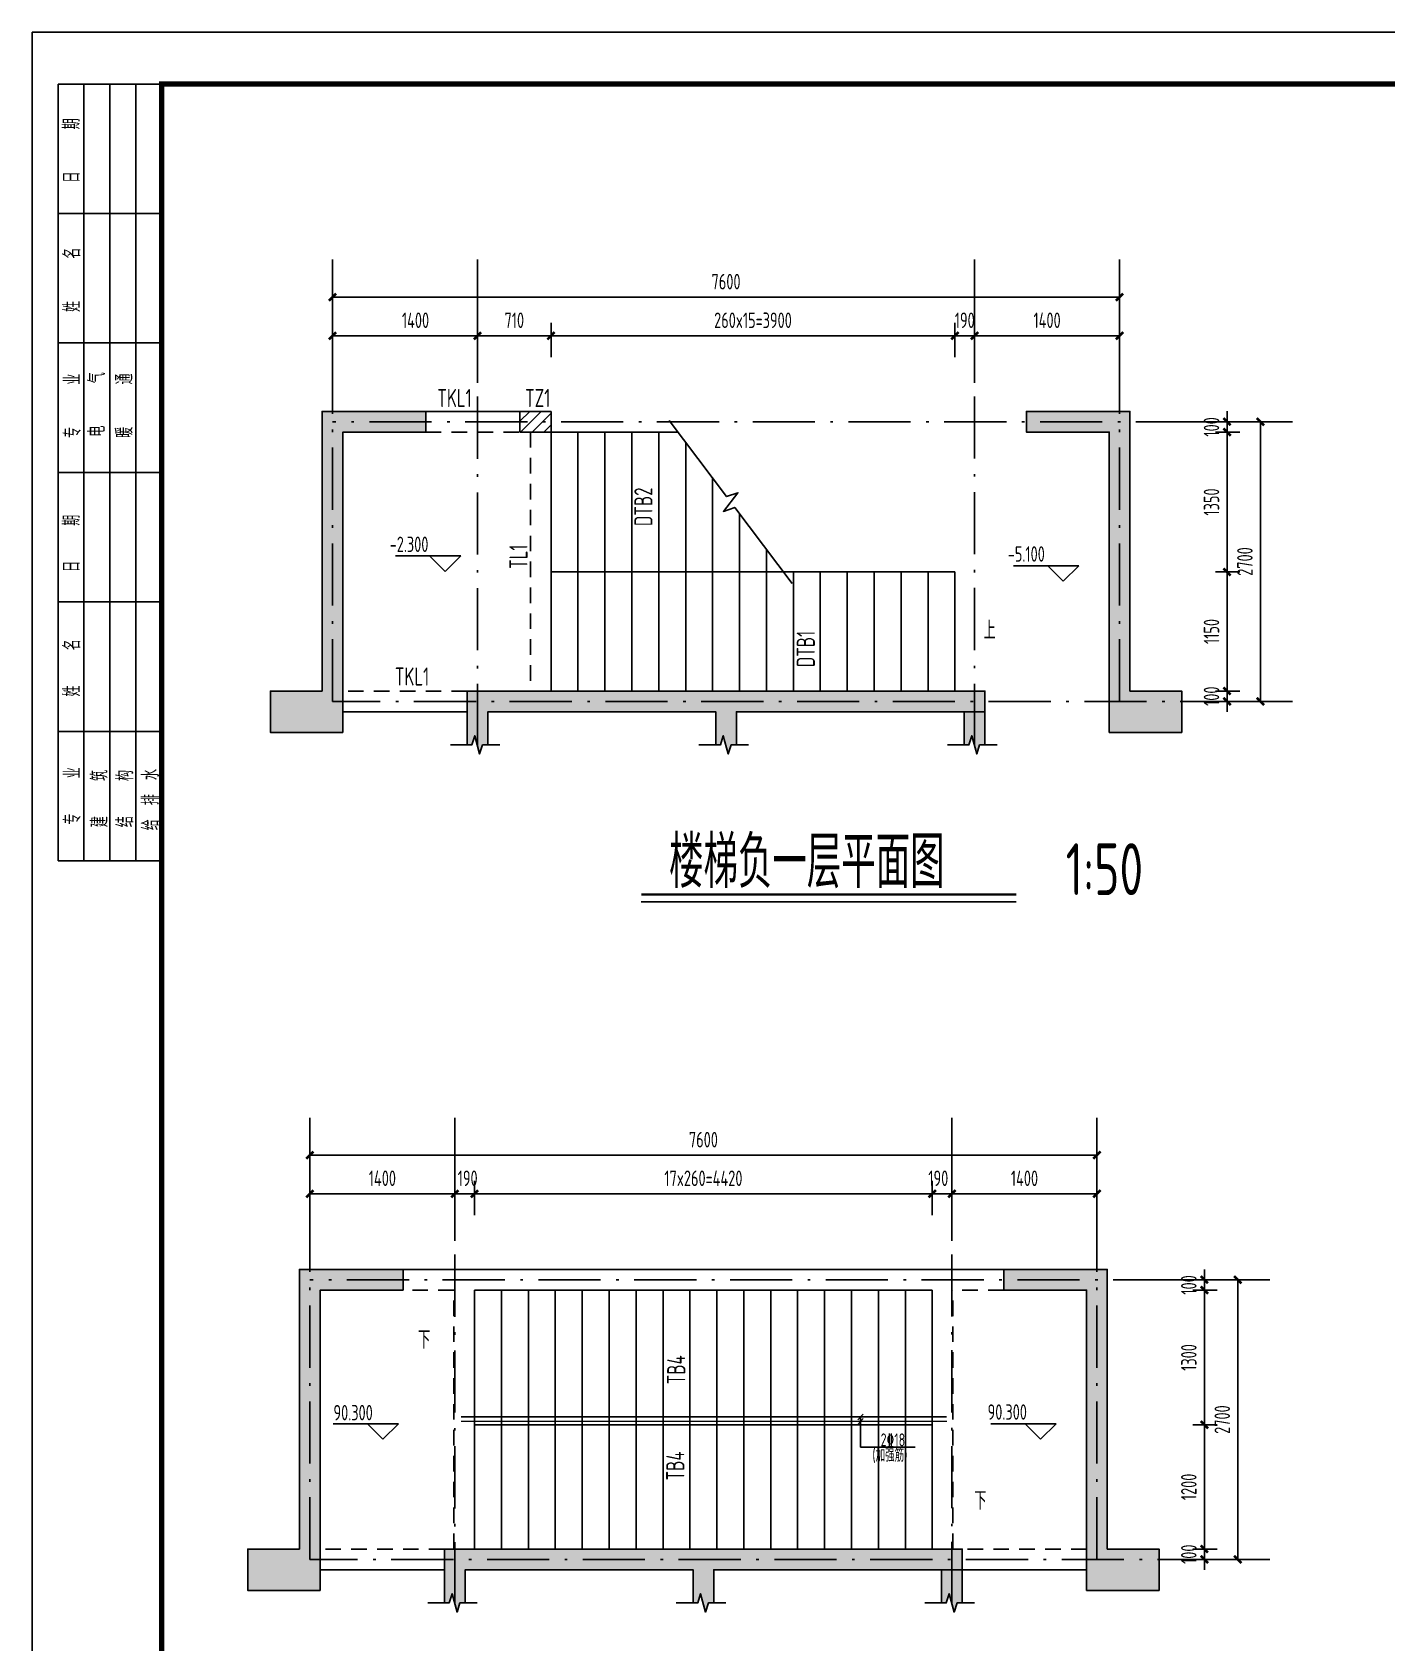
# Model space of a CAD drawing. Extents: x -144902 to 588294, y -160863 to 65494.
# Drawn here: x 203542 to 229701, y -130998 to -99900 of the extents above; entities that cross this region are included whole.
import ezdxf
from ezdxf.enums import TextEntityAlignment as Align

# ---------------------------------------------------------------- set-up
doc = ezdxf.new("R2010")
doc.units = 0
doc.header["$LTSCALE"] = 100
for name, pattern in [('2', [18.5, 12, -3, 0.5, -3]), ('3', [5, 3, -2]), ('ACAD_ISO04W100', [30.5, 24, -3, 0.5, -3])]:
    doc.linetypes.add(name, pattern=pattern)
doc.layers.get('0').update_dxf_attribs({"linetype": 'CONTINUOUS'})
doc.layers.get('Defpoints').update_dxf_attribs({"linetype": 'CONTINUOUS'})
for name, color, linetype in [('1508', 2, 'CONTINUOUS'), ('AXIS', 3, 'CONTINUOUS'), ('DIM', 3, 'CONTINUOUS'), ('DIM_ELEV', 3, 'CONTINUOUS'), ('DIM_SYMB', 3, 'CONTINUOUS'), ('DOTE', 253, 'ACAD_ISO04W100'), ('GZ', 7, 'CONTINUOUS'), ('HATCH', 254, 'CONTINUOUS'), ('hatch1', 253, 'CONTINUOUS'), ('louti$0$stair', 2, 'CONTINUOUS'), ('PUB_TITLE', 4, 'CONTINUOUS'), ('STAIR', 2, 'CONTINUOUS'), ('TEXT', 7, 'CONTINUOUS'), ('tk', 7, 'CONTINUOUS'), ('支座钢筋', 1, 'CONTINUOUS'), ('梁', 4, 'CONTINUOUS'), ('梁虚线', 134, '3'), ('砼墙', 3, 'CONTINUOUS')]:
    doc.layers.add(name, color=color, linetype=linetype)
doc.layers.add('PUB_TEXT', color=141, linetype='CONTINUOUS', lineweight=5)
doc.styles.add('DX', font='tssdeng.shx', dxfattribs={"width": 0.7, "bigfont": 'tssdchn.shx'})
doc.styles.get("Standard").update_dxf_attribs({"font": 'tssdeng.shx', "width": 0.7, "bigfont": 'tssdchn.shx'})
doc.styles.add('TSSD_Dimension', font='Tssdeng.shx', dxfattribs={"width": 0.7, "bigfont": 'tssdchn.shx'})
doc.dimstyles.new('TSSD_50_100', dxfattribs={"dimtxt": 300, "dimasz": 100, "dimexe": 250, "dimexo": 250, "dimgap": 150, "dimtad": 1, "dimdec": 0, "dimlfac": 0.5, "dimzin": 0, "dimdsep": 46, "dimtxsty": 'TSSD_Dimension', "dimblk": '_tsdbk', "dimcen": 0, "dimclrt": 7, "dimadec": 0, "dimazin": 0, "dimtfac": 1, "dimtdec": 0, "dimtix": 1, "dimtmove": 2, "dimatfit": 3, "dimldrblk": '_tsdbk', "dimfxl": 250, "dimtolj": 1, "dimtzin": 0, "dimarcsym": 0})

# ---------------------------------------------------------------- blocks, each defined once
blk = doc.blocks.new('_tsdbk')
blk.add_line((-1, 0), (0, 0))
at = {"const_width": 0.5}
blk.add_lwpolyline([(-0.7, -0.7), (0.7, 0.7)], dxfattribs=at)
blk = doc.blocks.new('*D1436')
at = {"layer": 'Defpoints', "color": 0}
for p in [(221304, -122329), (221304, -122994), (224104, -122994)]:
    blk.add_point(p, dxfattribs=at)
at = {"layer": 'DIM', "color": 0, "lineweight": -2}
for p, q in [((221304, -122744), (221304, -122079)), ((224104, -122744), (224104, -122079)), ((224004, -122329), (221404, -122329))]:
    blk.add_line(p, q, dxfattribs=at)
at = {"layer": 'DIM', "color": 0, "lineweight": -2, "xscale": 100, "yscale": 100, "zscale": 100, "rotation": 180}
blk.add_blockref('_tsdbk', (221304, -122329), dxfattribs=at)
at = {"layer": 'DIM', "color": 0, "lineweight": -2, "xscale": 100, "yscale": 100, "zscale": 100}
blk.add_blockref('_tsdbk', (224104, -122329), dxfattribs=at)
at = {"layer": 'DIM', "color": 7, "insert": (222704, -122029), "char_height": 300, "attachment_point": 5, "style": 'TSSD_Dimension'}
blk.add_mtext('\\A1;1400', dxfattribs=at)
blk = doc.blocks.new('*D1437')
at = {"layer": 'Defpoints', "color": 0}
for p in [(212084, -122329), (212084, -122994), (220924, -122994)]:
    blk.add_point(p, dxfattribs=at)
at = {"layer": 'DIM', "color": 0, "lineweight": -2}
for p, q in [((212084, -122744), (212084, -122079)), ((220924, -122744), (220924, -122079)), ((220824, -122329), (212184, -122329))]:
    blk.add_line(p, q, dxfattribs=at)
at = {"layer": 'DIM', "color": 0, "lineweight": -2, "xscale": 100, "yscale": 100, "zscale": 100, "rotation": 180}
blk.add_blockref('_tsdbk', (212084, -122329), dxfattribs=at)
at = {"layer": 'DIM', "color": 0, "lineweight": -2, "xscale": 100, "yscale": 100, "zscale": 100}
blk.add_blockref('_tsdbk', (220924, -122329), dxfattribs=at)
at = {"layer": 'DIM', "color": 7, "insert": (216504, -122029), "char_height": 300, "attachment_point": 5, "style": 'TSSD_Dimension'}
blk.add_mtext('\\A1;17x260=4420', dxfattribs=at)
blk = doc.blocks.new('*D1438')
at = {"layer": 'Defpoints', "color": 0}
for p in [(208904, -122329), (208904, -122994), (211704, -122994)]:
    blk.add_point(p, dxfattribs=at)
at = {"layer": 'DIM', "color": 0, "lineweight": -2}
for p, q in [((208904, -122744), (208904, -122079)), ((211704, -122744), (211704, -122079)), ((211604, -122329), (209004, -122329))]:
    blk.add_line(p, q, dxfattribs=at)
at = {"layer": 'DIM', "color": 0, "lineweight": -2, "xscale": 100, "yscale": 100, "zscale": 100, "rotation": 180}
blk.add_blockref('_tsdbk', (208904, -122329), dxfattribs=at)
at = {"layer": 'DIM', "color": 0, "lineweight": -2, "xscale": 100, "yscale": 100, "zscale": 100}
blk.add_blockref('_tsdbk', (211704, -122329), dxfattribs=at)
at = {"layer": 'DIM', "color": 7, "insert": (210304, -122029), "char_height": 300, "attachment_point": 5, "style": 'TSSD_Dimension'}
blk.add_mtext('\\A1;1400', dxfattribs=at)
blk = doc.blocks.new('*D1439')
at = {"layer": 'Defpoints', "color": 0}
for p in [(208904, -121583), (208904, -122248), (224104, -122248)]:
    blk.add_point(p, dxfattribs=at)
at = {"layer": 'DIM', "color": 0, "lineweight": -2}
for p, q in [((208904, -121998), (208904, -121333)), ((224004, -121583), (209004, -121583)), ((224104, -121998), (224104, -121333))]:
    blk.add_line(p, q, dxfattribs=at)
at = {"layer": 'DIM', "color": 0, "lineweight": -2, "xscale": 100, "yscale": 100, "zscale": 100, "rotation": 180}
blk.add_blockref('_tsdbk', (208904, -121583), dxfattribs=at)
at = {"layer": 'DIM', "color": 0, "lineweight": -2, "xscale": 100, "yscale": 100, "zscale": 100}
blk.add_blockref('_tsdbk', (224104, -121583), dxfattribs=at)
at = {"layer": 'DIM', "color": 7, "insert": (216504, -121283), "char_height": 300, "attachment_point": 5, "style": 'TSSD_Dimension'}
blk.add_mtext('\\A1;7600', dxfattribs=at)
blk = doc.blocks.new('*D1440')
at = {"layer": 'Defpoints', "color": 0}
for p in [(226824, -123987), (227691, -123987), (227691, -129388)]:
    blk.add_point(p, dxfattribs=at)
at = {"layer": 'DIM', "color": 0, "lineweight": -2}
for p, q in [((227441, -123987), (226574, -123987)), ((226824, -129288), (226824, -124087)), ((227441, -129388), (226574, -129388))]:
    blk.add_line(p, q, dxfattribs=at)
at = {"layer": 'DIM', "color": 0, "lineweight": -2, "xscale": 100, "yscale": 100, "zscale": 100}
for p, rotation in [((226824, -123987), 90), ((226824, -129388), 270)]:
    blk.add_blockref('_tsdbk', p, dxfattribs=dict(at, rotation=rotation))
at = {"layer": 'DIM', "color": 7, "insert": (226524, -126688), "char_height": 300, "attachment_point": 5, "rotation": 90, "style": 'TSSD_Dimension'}
blk.add_mtext('\\A1;2700', dxfattribs=at)
blk = doc.blocks.new('*D1441')
at = {"layer": 'Defpoints', "color": 0}
for p in [(220924, -122329), (220924, -122994), (221304, -122994)]:
    blk.add_point(p, dxfattribs=at)
at = {"layer": 'DIM', "color": 0, "lineweight": -2}
for p, q in [((220924, -122744), (220924, -122079)), ((221304, -122744), (221304, -122079)), ((220824, -122329), (220724, -122329)), ((221304, -122329), (220924, -122329)), ((221404, -122329), (221504, -122329))]:
    blk.add_line(p, q, dxfattribs=at)
at = {"layer": 'DIM', "color": 0, "lineweight": -2, "xscale": 100, "yscale": 100, "zscale": 100}
blk.add_blockref('_tsdbk', (220924, -122329), dxfattribs=at)
at = {"layer": 'DIM', "color": 0, "lineweight": -2, "xscale": 100, "yscale": 100, "zscale": 100, "rotation": 180}
blk.add_blockref('_tsdbk', (221304, -122329), dxfattribs=at)
at = {"layer": 'DIM', "color": 7, "insert": (221040, -122029), "char_height": 300, "attachment_point": 5, "style": 'TSSD_Dimension'}
blk.add_mtext('\\A1;190', dxfattribs=at)
blk = doc.blocks.new('*D1442')
at = {"layer": 'Defpoints', "color": 0}
for p in [(211703, -122329), (211703, -122994), (212084, -122994)]:
    blk.add_point(p, dxfattribs=at)
at = {"layer": 'DIM', "color": 0, "lineweight": -2}
for p, q in [((211703, -122744), (211703, -122079)), ((212084, -122744), (212084, -122079)), ((211603, -122329), (211503, -122329)), ((212084, -122329), (211703, -122329)), ((212184, -122329), (212284, -122329))]:
    blk.add_line(p, q, dxfattribs=at)
at = {"layer": 'DIM', "color": 0, "lineweight": -2, "xscale": 100, "yscale": 100, "zscale": 100}
blk.add_blockref('_tsdbk', (211703, -122329), dxfattribs=at)
at = {"layer": 'DIM', "color": 0, "lineweight": -2, "xscale": 100, "yscale": 100, "zscale": 100, "rotation": 180}
blk.add_blockref('_tsdbk', (212084, -122329), dxfattribs=at)
at = {"layer": 'DIM', "color": 7, "insert": (211951, -122029), "char_height": 300, "attachment_point": 5, "style": 'TSSD_Dimension'}
blk.add_mtext('\\A1;190', dxfattribs=at)
blk = doc.blocks.new('*D1443')
at = {"layer": 'Defpoints', "color": 0}
for p in [(225705, -124189), (225705, -126789), (226178, -126789)]:
    blk.add_point(p, dxfattribs=at)
at = {"layer": 'DIM', "color": 0, "lineweight": -2}
for p, q in [((225955, -124189), (226428, -124189)), ((226178, -124289), (226178, -126689)), ((225955, -126789), (226428, -126789))]:
    blk.add_line(p, q, dxfattribs=at)
at = {"layer": 'DIM', "color": 0, "lineweight": -2, "xscale": 100, "yscale": 100, "zscale": 100}
for p, rotation in [((226178, -124189), 90), ((226178, -126789), 270)]:
    blk.add_blockref('_tsdbk', p, dxfattribs=dict(at, rotation=rotation))
at = {"layer": 'DIM', "color": 7, "insert": (225878, -125489), "char_height": 300, "attachment_point": 5, "rotation": 90, "style": 'TSSD_Dimension'}
blk.add_mtext('\\A1;1300', dxfattribs=at)
blk = doc.blocks.new('*D1444')
at = {"layer": 'Defpoints', "color": 0}
for p in [(225705, -126789), (225705, -129188), (226178, -129188)]:
    blk.add_point(p, dxfattribs=at)
at = {"layer": 'DIM', "color": 0, "lineweight": -2}
for p, q in [((225955, -126789), (226428, -126789)), ((226178, -126889), (226178, -129088)), ((225955, -129188), (226428, -129188))]:
    blk.add_line(p, q, dxfattribs=at)
at = {"layer": 'DIM', "color": 0, "lineweight": -2, "xscale": 100, "yscale": 100, "zscale": 100}
for p, rotation in [((226178, -126789), 90), ((226178, -129188), 270)]:
    blk.add_blockref('_tsdbk', p, dxfattribs=dict(at, rotation=rotation))
at = {"layer": 'DIM', "color": 7, "insert": (225878, -127988), "char_height": 300, "attachment_point": 5, "rotation": 90, "style": 'TSSD_Dimension'}
blk.add_mtext('\\A1;1200', dxfattribs=at)
blk = doc.blocks.new('*D1445')
at = {"layer": 'Defpoints', "color": 0}
for p in [(225705, -129188), (225705, -129388), (226178, -129388)]:
    blk.add_point(p, dxfattribs=at)
at = {"layer": 'DIM', "color": 0, "lineweight": -2}
for p, q in [((226178, -129088), (226178, -128988)), ((225955, -129188), (226428, -129188)), ((226178, -129188), (226178, -129388)), ((225955, -129388), (226428, -129388)), ((226178, -129488), (226178, -129588))]:
    blk.add_line(p, q, dxfattribs=at)
at = {"layer": 'DIM', "color": 0, "lineweight": -2, "xscale": 100, "yscale": 100, "zscale": 100}
for p, rotation in [((226178, -129188), 270), ((226178, -129388), 90)]:
    blk.add_blockref('_tsdbk', p, dxfattribs=dict(at, rotation=rotation))
at = {"layer": 'DIM', "color": 7, "insert": (225878, -129288), "char_height": 300, "attachment_point": 5, "rotation": 90, "style": 'TSSD_Dimension'}
blk.add_mtext('\\A1;100', dxfattribs=at)
blk = doc.blocks.new('*D1446')
at = {"layer": 'Defpoints', "color": 0}
for p in [(225705, -123987), (225705, -124189), (226178, -124189)]:
    blk.add_point(p, dxfattribs=at)
at = {"layer": 'DIM', "color": 0, "lineweight": -2}
for p, q in [((225955, -123987), (226428, -123987)), ((226178, -123887), (226178, -123787)), ((226178, -123987), (226178, -124189)), ((225955, -124189), (226428, -124189)), ((226178, -124289), (226178, -124389))]:
    blk.add_line(p, q, dxfattribs=at)
at = {"layer": 'DIM', "color": 0, "lineweight": -2, "xscale": 100, "yscale": 100, "zscale": 100}
for p, rotation in [((226178, -123987), 270), ((226178, -124189), 90)]:
    blk.add_blockref('_tsdbk', p, dxfattribs=dict(at, rotation=rotation))
at = {"layer": 'DIM', "color": 7, "insert": (225878, -124088), "char_height": 300, "attachment_point": 5, "rotation": 90, "style": 'TSSD_Dimension'}
blk.add_mtext('\\A1;\\A1;100', dxfattribs=at)
blk = doc.blocks.new('*D1468')
at = {"layer": 'Defpoints', "color": 0}
for p in [(221742, -105762), (221742, -106427), (224541, -106427)]:
    blk.add_point(p, dxfattribs=at)
at = {"layer": 'DIM', "color": 0, "lineweight": -2}
for p, q in [((221742, -106177), (221742, -105512)), ((224541, -106177), (224541, -105512)), ((224441, -105762), (221842, -105762))]:
    blk.add_line(p, q, dxfattribs=at)
at = {"layer": 'DIM', "color": 0, "lineweight": -2, "xscale": 100, "yscale": 100, "zscale": 100, "rotation": 180}
blk.add_blockref('_tsdbk', (221742, -105762), dxfattribs=at)
at = {"layer": 'DIM', "color": 0, "lineweight": -2, "xscale": 100, "yscale": 100, "zscale": 100}
blk.add_blockref('_tsdbk', (224541, -105762), dxfattribs=at)
at = {"layer": 'DIM', "color": 7, "insert": (223141, -105462), "char_height": 300, "attachment_point": 5, "style": 'TSSD_Dimension'}
blk.add_mtext('\\A1;1400', dxfattribs=at)
blk = doc.blocks.new('*D1469')
at = {"layer": 'Defpoints', "color": 0}
for p in [(209341, -105016), (209341, -105681), (224541, -105681)]:
    blk.add_point(p, dxfattribs=at)
at = {"layer": 'DIM', "color": 0, "lineweight": -2}
for p, q in [((209341, -105431), (209341, -104766)), ((224541, -105431), (224541, -104766)), ((224441, -105016), (209441, -105016))]:
    blk.add_line(p, q, dxfattribs=at)
at = {"layer": 'DIM', "color": 0, "lineweight": -2, "xscale": 100, "yscale": 100, "zscale": 100, "rotation": 180}
blk.add_blockref('_tsdbk', (209341, -105016), dxfattribs=at)
at = {"layer": 'DIM', "color": 0, "lineweight": -2, "xscale": 100, "yscale": 100, "zscale": 100}
blk.add_blockref('_tsdbk', (224541, -105016), dxfattribs=at)
at = {"layer": 'DIM', "color": 7, "insert": (216941, -104716), "char_height": 300, "attachment_point": 5, "style": 'TSSD_Dimension'}
blk.add_mtext('\\A1;7600', dxfattribs=at)
blk = doc.blocks.new('*D1470')
at = {"layer": 'Defpoints', "color": 0}
for p in [(227261, -107420), (228128, -107420), (228128, -112821)]:
    blk.add_point(p, dxfattribs=at)
at = {"layer": 'DIM', "color": 0, "lineweight": -2}
for p, q in [((227878, -107420), (227011, -107420)), ((227261, -112721), (227261, -107520)), ((227878, -112821), (227011, -112821))]:
    blk.add_line(p, q, dxfattribs=at)
at = {"layer": 'DIM', "color": 0, "lineweight": -2, "xscale": 100, "yscale": 100, "zscale": 100}
for p, rotation in [((227261, -107420), 90), ((227261, -112821), 270)]:
    blk.add_blockref('_tsdbk', p, dxfattribs=dict(at, rotation=rotation))
at = {"layer": 'DIM', "color": 7, "insert": (226961, -110120), "char_height": 300, "attachment_point": 5, "rotation": 90, "style": 'TSSD_Dimension'}
blk.add_mtext('\\A1;2700', dxfattribs=at)
blk = doc.blocks.new('*D1471')
at = {"layer": 'Defpoints', "color": 0}
for p in [(209341, -105762), (209341, -106427), (212142, -106427)]:
    blk.add_point(p, dxfattribs=at)
at = {"layer": 'DIM', "color": 0, "lineweight": -2}
for p, q in [((209341, -106177), (209341, -105512)), ((212142, -106177), (212142, -105512)), ((212042, -105762), (209441, -105762))]:
    blk.add_line(p, q, dxfattribs=at)
at = {"layer": 'DIM', "color": 0, "lineweight": -2, "xscale": 100, "yscale": 100, "zscale": 100, "rotation": 180}
blk.add_blockref('_tsdbk', (209341, -105762), dxfattribs=at)
at = {"layer": 'DIM', "color": 0, "lineweight": -2, "xscale": 100, "yscale": 100, "zscale": 100}
blk.add_blockref('_tsdbk', (212142, -105762), dxfattribs=at)
at = {"layer": 'DIM', "color": 7, "insert": (210944, -105462), "char_height": 300, "attachment_point": 5, "style": 'TSSD_Dimension'}
blk.add_mtext('\\A1;1400', dxfattribs=at)
blk = doc.blocks.new('*D1472')
at = {"layer": 'Defpoints', "color": 0}
for p in [(226142, -107621), (226142, -110321), (226616, -110321)]:
    blk.add_point(p, dxfattribs=at)
at = {"layer": 'DIM', "color": 0, "lineweight": -2}
for p, q in [((226392, -107621), (226866, -107621)), ((226616, -107721), (226616, -110221)), ((226392, -110321), (226866, -110321))]:
    blk.add_line(p, q, dxfattribs=at)
at = {"layer": 'DIM', "color": 0, "lineweight": -2, "xscale": 100, "yscale": 100, "zscale": 100}
for p, rotation in [((226616, -107621), 90), ((226616, -110321), 270)]:
    blk.add_blockref('_tsdbk', p, dxfattribs=dict(at, rotation=rotation))
at = {"layer": 'DIM', "color": 7, "insert": (226316, -108971), "char_height": 300, "attachment_point": 5, "rotation": 90, "style": 'TSSD_Dimension'}
blk.add_mtext('\\A1;1350', dxfattribs=at)
blk = doc.blocks.new('*D1473')
at = {"layer": 'Defpoints', "color": 0}
for p in [(226142, -110321), (226142, -112621), (226616, -112621)]:
    blk.add_point(p, dxfattribs=at)
at = {"layer": 'DIM', "color": 0, "lineweight": -2}
for p, q in [((226392, -110321), (226866, -110321)), ((226616, -110421), (226616, -112521)), ((226392, -112621), (226866, -112621))]:
    blk.add_line(p, q, dxfattribs=at)
at = {"layer": 'DIM', "color": 0, "lineweight": -2, "xscale": 100, "yscale": 100, "zscale": 100}
for p, rotation in [((226616, -110321), 90), ((226616, -112621), 270)]:
    blk.add_blockref('_tsdbk', p, dxfattribs=dict(at, rotation=rotation))
at = {"layer": 'DIM', "color": 7, "insert": (226316, -111471), "char_height": 300, "attachment_point": 5, "rotation": 90, "style": 'TSSD_Dimension'}
blk.add_mtext('\\A1;1150', dxfattribs=at)
blk = doc.blocks.new('*D1474')
at = {"layer": 'Defpoints', "color": 0}
for p in [(226142, -112621), (226142, -112821), (226616, -112821)]:
    blk.add_point(p, dxfattribs=at)
at = {"layer": 'DIM', "color": 0, "lineweight": -2}
for p, q in [((226616, -112521), (226616, -112421)), ((226392, -112621), (226866, -112621)), ((226392, -112821), (226866, -112821)), ((226616, -112621), (226616, -112821)), ((226616, -112921), (226616, -113021))]:
    blk.add_line(p, q, dxfattribs=at)
at = {"layer": 'DIM', "color": 0, "lineweight": -2, "xscale": 100, "yscale": 100, "zscale": 100}
for p, rotation in [((226616, -112621), 270), ((226616, -112821), 90)]:
    blk.add_blockref('_tsdbk', p, dxfattribs=dict(at, rotation=rotation))
at = {"layer": 'DIM', "color": 7, "insert": (226316, -112721), "char_height": 300, "attachment_point": 5, "rotation": 90, "style": 'TSSD_Dimension'}
blk.add_mtext('\\A1;100', dxfattribs=at)
blk = doc.blocks.new('*D1475')
at = {"layer": 'Defpoints', "color": 0}
for p in [(226142, -107420), (226142, -107621), (226616, -107621)]:
    blk.add_point(p, dxfattribs=at)
at = {"layer": 'DIM', "color": 0, "lineweight": -2}
for p, q in [((226616, -107320), (226616, -107220)), ((226392, -107420), (226866, -107420)), ((226616, -107420), (226616, -107621)), ((226392, -107621), (226866, -107621)), ((226616, -107721), (226616, -107821))]:
    blk.add_line(p, q, dxfattribs=at)
at = {"layer": 'DIM', "color": 0, "lineweight": -2, "xscale": 100, "yscale": 100, "zscale": 100}
for p, rotation in [((226616, -107420), 270), ((226616, -107621), 90)]:
    blk.add_blockref('_tsdbk', p, dxfattribs=dict(at, rotation=rotation))
at = {"layer": 'DIM', "color": 7, "insert": (226316, -107521), "char_height": 300, "attachment_point": 5, "rotation": 90, "style": 'TSSD_Dimension'}
blk.add_mtext('\\A1;\\A1;100', dxfattribs=at)
blk = doc.blocks.new('*D1476')
at = {"layer": 'Defpoints', "color": 0}
for p in [(212142, -105762), (212142, -106427), (213561, -106427)]:
    blk.add_point(p, dxfattribs=at)
at = {"layer": 'DIM', "color": 0, "lineweight": -2}
for p, q in [((212142, -106177), (212142, -105512)), ((213561, -106177), (213561, -105512)), ((213461, -105762), (212242, -105762))]:
    blk.add_line(p, q, dxfattribs=at)
at = {"layer": 'DIM', "color": 0, "lineweight": -2, "xscale": 100, "yscale": 100, "zscale": 100}
for p, rotation in [((212142, -105762), 179.9999240446724), ((213561, -105762), 359.9999240446724)]:
    blk.add_blockref('_tsdbk', p, dxfattribs=dict(at, rotation=rotation))
at = {"layer": 'DIM', "color": 7, "insert": (212852, -105462), "char_height": 300, "attachment_point": 5, "rotation": 359.9999, "style": 'TSSD_Dimension'}
blk.add_mtext('\\A1;710', dxfattribs=at)
blk = doc.blocks.new('*D1477')
at = {"layer": 'Defpoints', "color": 0}
for p in [(213561, -105762), (213561, -106427), (221361, -106427)]:
    blk.add_point(p, dxfattribs=at)
at = {"layer": 'DIM', "color": 0, "lineweight": -2}
for p, q in [((213561, -106177), (213561, -105512)), ((221361, -106177), (221361, -105512)), ((221261, -105762), (213661, -105762))]:
    blk.add_line(p, q, dxfattribs=at)
at = {"layer": 'DIM', "color": 0, "lineweight": -2, "xscale": 100, "yscale": 100, "zscale": 100}
for p, rotation in [((213561, -105762), 180.0000138267806), ((221361, -105762), 1.382678060046771e-05)]:
    blk.add_blockref('_tsdbk', p, dxfattribs=dict(at, rotation=rotation))
at = {"layer": 'DIM', "color": 7, "insert": (217461, -105462), "char_height": 300, "attachment_point": 5, "rotation": 0, "style": 'TSSD_Dimension'}
blk.add_mtext('\\A1;260x15=3900', dxfattribs=at)
blk = doc.blocks.new('*D1478')
at = {"layer": 'Defpoints', "color": 0}
for p in [(221361, -105762), (221361, -106427), (221742, -106427)]:
    blk.add_point(p, dxfattribs=at)
at = {"layer": 'DIM', "color": 0, "lineweight": -2}
for p, q in [((221361, -106177), (221361, -105512)), ((221742, -106177), (221742, -105512)), ((221261, -105762), (221161, -105762)), ((221742, -105762), (221361, -105762)), ((221842, -105762), (221942, -105762))]:
    blk.add_line(p, q, dxfattribs=at)
at = {"layer": 'DIM', "color": 0, "lineweight": -2, "xscale": 100, "yscale": 100, "zscale": 100}
for p, rotation in [((221361, -105762), 0.0003306957827547149), ((221742, -105762), 180.0003306957828)]:
    blk.add_blockref('_tsdbk', p, dxfattribs=dict(at, rotation=rotation))
at = {"layer": 'DIM', "color": 7, "insert": (221551, -105462), "char_height": 300, "attachment_point": 5, "rotation": 0.0003, "style": 'TSSD_Dimension'}
blk.add_mtext('\\A1;190', dxfattribs=at)
blk = doc.blocks.new('A1tk')
at = {"layer": 'PUB_TITLE'}
for p, q in [((500, 58400), (500, 43400)), ((2500, 58400), (500, 58400)), ((1000, 58400), (1000, 43400)), ((1500, 58400), (1500, 43400)), ((2000, 58400), (2000, 43400)), ((2500, 55900), (500, 55900)), ((2500, 53400), (500, 53400)), ((2500, 50900), (500, 50900)), ((2500, 48400), (500, 48400)), ((2500, 45900), (500, 45900)), ((2500, 43400), (500, 43400))]:
    blk.add_line(p, q, dxfattribs=at)
at = {"layer": 'tk', "color": 5}
blk.add_lwpolyline([(0, 0), (0, 59400), (84100, 59400), (84100, 0)], close=True, dxfattribs=at)
at = {"layer": 'tk', "const_width": 100}
blk.add_lwpolyline([(2500, 1000), (83100, 1000), (83100, 58400), (2500, 58400)], close=True, dxfattribs=at)
at = {"layer": 'PUB_TITLE', "style": 'DX', "width": 0.7}
for s, p in [('日      期', (747, 57116, 2200)), ('姓      名 ', (752, 54687)), ('专      业', (762, 52186)), ('电      气', (1232, 52213, 2200)), ('暖      通', (1766, 52190, 2200)), ('日     期', (747, 49531, 2200)), ('姓     名', (752, 47126)), ('专     业', (762, 44655)), ('建     筑', (1283, 44602, 2200)), ('结     构', (1774, 44602, 2200)), ('给  排  水', (2271, 44582, 2200))]:
    blk.add_text(s, height=320, rotation=90, dxfattribs=at).set_placement(p, align=Align.MIDDLE)

msp = doc.modelspace()

# ---------------------------------------------------------------- hatches: boundary and pattern name
at = {"layer": 'HATCH'}
h = msp.add_hatch(color=256, dxfattribs=at)
h.paths.add_polyline_path([(224341.06, -112620.914), (224341.06, -113420.914), (225741.06, -113420.914), (225741.06, -112620.914), (224741.06, -112620.914), (224741.06, -107221.377), (222741.06, -107221.363), (222741.06, -107621.363), (224341.06, -107621.374)])
h.paths.add_polyline_path([(209141.039, -112620.92), (208141.042, -112620.92), (208141.042, -113420.92), (209541.039, -113420.92), (209541.039, -112620.92), (209541.039, -107621.225), (211141.032, -107621.29), (211141.048, -107221.29), (209141.039, -107221.208)])
h = msp.add_hatch(color=256, dxfattribs=at)
h.paths.add_polyline_path([(211941.112, -112620.841), (216741.228, -112620.841), (221941.118, -112620.841), (221941.113, -113020.872), (221541.109, -113020.867), (217141.228, -113020.867), (217141.228, -113020.872), (216741.228, -113020.872), (216741.228, -113020.867), (212341.112, -113020.867), (212341.112, -113020.872), (211941.112, -113020.872)])
h.paths.add_polyline_path([(221541.109, -113020.872), (221941.113, -113020.872), (221941.106, -113660.605), (221838.896, -113660.605), (221782.896, -113836.605), (221686.896, -113484.605), (221630.896, -113660.605), (221541.102, -113660.605)])
h.paths.add_polyline_path([(216741.228, -113020.872), (217141.228, -113020.872), (217141.228, -113660.605), (217039.021, -113660.605), (216983.021, -113836.605), (216887.021, -113484.605), (216831.021, -113660.605), (216741.228, -113660.605)])
h.paths.add_polyline_path([(211941.112, -113020.872), (212341.112, -113020.872), (212341.112, -113660.605), (212238.906, -113660.605), (212182.906, -113836.605), (212086.906, -113484.605), (212030.906, -113660.605), (211941.112, -113660.605)])
h = msp.add_hatch(color=256, dxfattribs=at)
h.paths.add_polyline_path([(223903.556, -129188.045), (223903.556, -129988.045), (225303.556, -129988.045), (225303.556, -129188.045), (224303.556, -129188.045), (224303.556, -123788.508), (222303.556, -123788.493), (222303.556, -124188.493), (223903.556, -124188.505)])
h.paths.add_polyline_path([(208703.534, -129188.051), (207703.537, -129188.051), (207703.537, -129988.051), (209103.534, -129988.051), (209103.534, -129188.051), (209103.534, -124188.356), (210703.528, -124188.421), (210703.543, -123788.421), (208703.534, -123788.339)])
h = msp.add_hatch(color=256, dxfattribs=at)
h.paths.add_polyline_path([(211503.608, -129187.972), (216303.724, -129187.972), (221503.614, -129187.972), (221503.609, -129588.003), (221103.605, -129587.998), (216703.724, -129587.998), (216703.724, -129588.003), (216303.724, -129588.003), (216303.724, -129587.998), (211903.608, -129587.998), (211903.608, -129588.003), (211503.608, -129588.003)])
h.paths.add_polyline_path([(221103.605, -129588.003), (221503.609, -129588.003), (221503.601, -130227.736), (221401.392, -130227.736), (221345.392, -130403.736), (221249.392, -130051.736), (221193.392, -130227.736), (221103.598, -130227.736)])
h.paths.add_polyline_path([(216303.724, -129588.003), (216703.724, -129588.003), (216703.724, -130227.736), (216601.517, -130227.736), (216545.517, -130403.736), (216449.517, -130051.736), (216393.517, -130227.736), (216303.724, -130227.736)])
h.paths.add_polyline_path([(211503.608, -129588.003), (211903.608, -129588.003), (211903.608, -130227.736), (211801.401, -130227.736), (211745.401, -130403.736), (211649.401, -130051.736), (211593.401, -130227.736), (211503.608, -130227.736)])
at = {"layer": 'hatch1'}
h = msp.add_hatch(dxfattribs=at)
h.set_pattern_fill('ANSI31', color=256, scale=50, style=0)
h.paths.add_polyline_path([(213561.454, -107221.29), (213561.454, -107621.29), (212961.454, -107621.29), (212961.454, -107221.29)])

# ---------------------------------------------------------------- linework, layer by layer
at = {"layer": 'AXIS'}
for p, q in [((209341.455, -106669.302), (209341.455, -104291.547)), ((212141.547, -106669.301), (212141.547, -104291.546)), ((221741.545, -106669.214), (221741.545, -104291.459)), ((224541.455, -106669.226), (224541.455, -104291.471)), ((226055.928, -107420.197), (227008.307, -107420.197)), ((226055.928, -112820.671), (227008.307, -112820.671)), ((208903.951, -123236.433), (208903.951, -120858.678)), ((211704.042, -123236.432), (211704.042, -120858.677)), ((221304.04, -123236.345), (221304.04, -120858.59)), ((224103.951, -123236.357), (224103.951, -120858.602)), ((225618.424, -123987.327), (226570.802, -123987.327)), ((225618.424, -129387.802), (226570.802, -129387.802))]:
    msp.add_line(p, q, dxfattribs=at)
at = {"layer": 'DIM_ELEV'}
for p, q in [((211816.953, -110013.406), (210555.905, -110013.406)), ((211516.953, -110313.406), (211216.953, -110013.406)), ((211516.953, -110313.406), (211816.953, -110013.406)), ((223752.871, -110200.244), (222491.823, -110200.244)), ((223452.871, -110500.244), (223152.871, -110200.244)), ((223452.871, -110500.244), (223752.871, -110200.244)), ((210614.782, -126767.375), (209353.734, -126767.375)), ((210314.782, -127067.375), (210014.782, -126767.375)), ((210314.782, -127067.375), (210614.782, -126767.375)), ((223315.366, -126767.375), (222054.319, -126767.375)), ((223015.366, -127067.375), (222715.366, -126767.375)), ((223015.366, -127067.375), (223315.366, -126767.375))]:
    msp.add_line(p, q, dxfattribs=at)
at = {"layer": 'DIM_SYMB'}
msp.add_lwpolyline([(221480.838, -111471.108, 0.45, 0.45, 0), (212768.441, -111471.108, 0.45, 0.45, 0), (212768.441, -109018.309, 0, 0, 0), (216108.405, -109018.309, 80, 0, 0), (216408.405, -109018.309, 0, 0, 0)], format="xyseb", dxfattribs=at)
at = {"layer": 'DIM_SYMB', "elevation": 0}
for points in [[(211204.381, -125388.506, 0, 0, 0), (220307.664, -125388.506, 80, 0, 0), (220607.664, -125388.506, 0, 0, 0)], [(221725.875, -127988.094, 0, 0, 0), (213043.472, -127988.094, 80, 0, 0), (212743.472, -127988.094, 0, 0, 0)]]:
    msp.add_lwpolyline(points, format="xyseb", dxfattribs=at)
at = {"layer": 'DOTE', "color": 253, "linetype": '2'}
for p, q in [((221741.503, -113681.166), (221741.541, -105155.694)), ((209341.486, -112820.914), (209341.45, -105543.692)), ((224541.486, -112820.914), (224541.45, -105543.692)), ((212141.509, -113684.818), (212141.547, -106325.091)), ((226055.928, -107420.197), (209340.459, -107420.197)), ((226912.337, -112820.671), (209340.486, -112820.671)), ((221303.999, -130248.297), (221304.037, -121722.825)), ((208903.982, -129388.045), (208903.946, -122110.823)), ((224103.982, -129388.045), (224103.946, -122110.823)), ((211704.005, -130251.949), (211704.042, -122892.222)), ((225618.424, -123987.327), (208902.955, -123987.327)), ((226474.832, -129387.802), (208902.982, -129387.802))]:
    msp.add_line(p, q, dxfattribs=at)
at = {"layer": 'GZ', "color": 3}
msp.add_lwpolyline([(213561.454, -107221.29), (213561.454, -107621.29), (212961.454, -107621.29), (212961.454, -107221.29)], close=True, dxfattribs=at)
at = {"layer": 'HATCH'}
for p, q in [((221541.109, -113020.867), (221941.113, -113020.872)), ((221103.605, -129587.998), (221503.609, -129588.003))]:
    msp.add_line(p, q, dxfattribs=at)
at = {"layer": 'STAIR'}
for p, q in [((216012.528, -107621.29), (213561.454, -107621.29)), ((214081.485, -112620.841), (214081.485, -107621.29)), ((214601.485, -112620.841), (214601.485, -107621.29)), ((215121.485, -112620.841), (215121.485, -107621.29)), ((215641.485, -112620.841), (215641.485, -107621.29)), ((216161.485, -112620.841), (216161.485, -107819.038)), ((216681.485, -112620.841), (216681.485, -108509.365)), ((217201.485, -112620.841), (217201.485, -109199.691)), ((217721.485, -112620.841), (217721.485, -109890.018)), ((213561.454, -110321.375), (221361.485, -110321.375)), ((218241.485, -112620.841), (218241.485, -110321.375)), ((218761.485, -112620.841), (218761.485, -110321.375)), ((219281.485, -112620.841), (219281.485, -110321.375)), ((219801.485, -112620.841), (219801.485, -110321.375)), ((220321.485, -112620.841), (220321.485, -110321.375)), ((220841.485, -112620.841), (220841.485, -110321.375)), ((221361.485, -112620.841), (221361.485, -110321.375)), ((218369.038, -112620.841), (221361.485, -112620.841)), ((218369.038, -112620.841), (221361.485, -112620.841)), ((212083.556, -124188.506, 0), (220923.556, -124188.506, 0)), ((212083.556, -127988.418, 0), (212083.556, -124188.506, 0)), ((212603.556, -126788.506, 0), (212603.556, -124188.506, 0)), ((213123.556, -126788.506, 0), (213123.556, -124188.506, 0)), ((213643.556, -126788.506, 0), (213643.556, -124188.506, 0)), ((214163.556, -126788.506, 0), (214163.556, -124188.506, 0)), ((214683.556, -126788.506, 0), (214683.556, -124188.506, 0)), ((215203.556, -126788.506, 0), (215203.556, -124188.506, 0)), ((215723.556, -126788.506, 0), (215723.556, -124188.506, 0)), ((216243.556, -126788.506, 0), (216243.556, -124188.506, 0)), ((216763.556, -126788.506, 0), (216763.556, -124188.506, 0)), ((217283.556, -126788.506, 0), (217283.556, -124188.506, 0)), ((217803.556, -126788.506, 0), (217803.556, -124188.506, 0)), ((218323.556, -126788.506, 0), (218323.556, -124188.5, 0)), ((218843.556, -126788.506, 0), (218843.556, -124188.506, 0)), ((219363.556, -126788.506, 0), (219363.556, -124188.506, 0)), ((219883.556, -126788.506, 0), (219883.556, -124188.506, 0)), ((220403.556, -126788.506, 0), (220403.556, -124188.506, 0)), ((220923.556, -126788.506, 0), (220923.556, -124188.506, 0)), ((220923.648, -126788.506, 0), (212083.673, -126788.506, 0)), ((212083.673, -126788.506, 0), (212083.673, -129188.506, 0)), ((212603.673, -126788.506, 0), (212603.673, -129188.506, 0)), ((213123.673, -126788.506, 0), (213123.673, -129188.506, 0)), ((213643.673, -126788.506, 0), (213643.673, -129188.506, 0)), ((214163.673, -126788.506, 0), (214163.673, -129188.506, 0)), ((214683.673, -126788.506, 0), (214683.673, -129188.506, 0)), ((215203.673, -126788.506, 0), (215203.673, -129188.506, 0)), ((215723.673, -126788.506, 0), (215723.673, -129188.506, 0)), ((216243.673, -126788.506, 0), (216243.673, -129187.972, 0)), ((216763.673, -126788.506, 0), (216763.673, -129188.506, 0)), ((217283.673, -126788.506, 0), (217283.673, -129188.506, 0)), ((217803.673, -126788.506, 0), (217803.673, -129188.506, 0)), ((218323.673, -126788.506, 0), (218323.673, -129188.506, 0)), ((218843.673, -126788.506, 0), (218843.673, -129188.506, 0)), ((219363.673, -126788.506, 0), (219363.673, -129188.495, 0)), ((219883.673, -126788.506, 0), (219883.673, -129188.493, 0)), ((220403.673, -126788.506, 0), (220403.673, -129188.491, 0)), ((220923.673, -126788.506, 0), (220923.673, -129188.489, 0))]:
    msp.add_line(p, q, dxfattribs=at)
msp.add_lwpolyline([(218214.879, -110545.024), (217107.687, -109075.169), (216889.846, -109151.624), (217169.094, -108791.041), (216951.253, -108867.496), (215844.061, -107397.641)], dxfattribs=at)
at = {"layer": 'TEXT', "const_width": 40}
msp.add_lwpolyline([(215304.604, -116549.129), (222544.221, -116549.129)], dxfattribs=at)
at = {"layer": 'TEXT'}
msp.add_lwpolyline([(215304.604, -116693.903), (222544.221, -116693.903)], dxfattribs=at)
at = {"layer": '支座钢筋'}
for p, q in [((219589.434, -126580.435, 0), (219484.388, -126691.871, 0)), ((219589.434, -126668.512, 0), (219484.388, -126779.948, 0)), ((219536.911, -127220.798, 0), (219536.911, -126636.153, 0)), ((220591.632, -127220.798), (219536.911, -127220.798, 0))]:
    msp.add_line(p, q, dxfattribs=at)
at = {"layer": '支座钢筋', "const_width": 30, "elevation": 0}
for points in [[(221204.178, -126636.153), (211819.96, -126636.153)], [(221205.321, -126722.72), (211820.828, -126722.72)]]:
    msp.add_lwpolyline(points, dxfattribs=at)
at = {"layer": '梁'}
for p, q in [((211141.048, -107221.29), (213561.454, -107221.29)), ((213561.454, -107221.29), (213561.454, -112620.841)), ((211941.112, -113020.867), (209541.039, -113020.867)), ((222303.556, -123788.493), (210703.543, -123788.424)), ((212083.664, -129188.066), (212083.664, -124188.469)), ((220923.648, -124188.491), (212083.664, -124188.521)), ((220923.648, -129188.063), (220923.648, -124188.484)), ((211503.608, -129588.359), (209103.534, -129588.075)), ((223903.556, -129588.077), (221503.611, -129588.454))]:
    msp.add_line(p, q, dxfattribs=at)
at = {"layer": '梁虚线'}
for p, q in [((211141.032, -107621.29), (213161.454, -107621.29)), ((213161.454, -107621.29), (213161.454, -112620.841)), ((211941.112, -112620.841), (209541.039, -112620.841)), ((211683.664, -124188.522), (210703.528, -124188.525)), ((211683.664, -129188.419), (211683.664, -124188.522)), ((222303.556, -124188.487), (221323.648, -124188.49)), ((221323.648, -129188.533), (221323.648, -124188.49)), ((211503.608, -129188.383), (209103.534, -129188.075)), ((223903.556, -129188.077), (221503.614, -129188.487))]:
    msp.add_line(p, q, dxfattribs=at)
at = {"layer": '砼墙'}
for points in [[(209541.039, -113420.92), (209541.039, -112620.92), (209541.039, -107621.225), (211141.032, -107621.29), (211141.048, -107221.29), (209141.039, -107221.208), (209141.039, -112620.92), (208141.042, -112620.92), (208141.042, -113420.92)], [(225741.06, -113420.914), (225741.06, -112620.914), (224741.06, -112620.914), (224741.06, -107221.377), (222741.06, -107221.363), (222741.06, -107621.363), (224341.06, -107621.374), (224341.06, -112620.914), (224341.06, -113420.914)], [(209103.534, -129988.051), (209103.534, -129188.051), (209103.534, -124188.356), (210703.528, -124188.421), (210703.543, -123788.421), (208703.534, -123788.339), (208703.534, -129188.051), (207703.537, -129188.051), (207703.537, -129988.051)], [(225303.556, -129988.045), (225303.556, -129188.045), (224303.556, -129188.045), (224303.556, -123788.508), (222303.556, -123788.493), (222303.556, -124188.493), (223903.556, -124188.505), (223903.556, -129188.045), (223903.556, -129988.045)]]:
    msp.add_lwpolyline(points, close=True, dxfattribs=at)
for points in [[(221941.106, -113660.605), (221941.118, -112620.841), (216741.228, -112620.841), (211941.112, -112620.841), (211941.112, -113660.605)], [(212341.112, -113660.605), (212341.112, -113020.867), (216741.228, -113020.867), (216741.228, -113660.605)], [(217141.228, -113660.605), (217141.228, -113020.867), (221541.109, -113020.867), (221541.102, -113660.605)], [(211616.67, -113660.605), (212030.906, -113660.605), (212086.906, -113484.605), (212182.906, -113836.605), (212238.906, -113660.605), (212573.984, -113660.605)], [(216416.786, -113660.605), (216831.021, -113660.605), (216887.021, -113484.605), (216983.021, -113836.605), (217039.021, -113660.605), (217374.1, -113660.605)], [(221216.66, -113660.605), (221630.896, -113660.605), (221686.896, -113484.605), (221782.896, -113836.605), (221838.896, -113660.605), (222173.974, -113660.605)], [(221503.601, -130227.736), (221503.614, -129187.972), (216303.724, -129187.972), (211503.608, -129187.972), (211503.608, -130227.736)], [(211903.608, -130227.736), (211903.608, -129587.998), (216303.724, -129587.998), (216303.724, -130227.736)], [(216703.724, -130227.736), (216703.724, -129587.998), (221103.605, -129587.998), (221103.598, -130227.736)], [(211179.166, -130227.736), (211593.401, -130227.736), (211649.401, -130051.736), (211745.401, -130403.736), (211801.401, -130227.736), (212136.48, -130227.736)], [(215979.282, -130227.736), (216393.517, -130227.736), (216449.517, -130051.736), (216545.517, -130403.736), (216601.517, -130227.736), (216936.596, -130227.736)], [(220779.156, -130227.736), (221193.392, -130227.736), (221249.392, -130051.736), (221345.392, -130403.736), (221401.392, -130227.736), (221736.47, -130227.736)]]:
    msp.add_lwpolyline(points, dxfattribs=at)

# ---------------------------------------------------------------- block references
at = {"layer": '1508'}
msp.add_blockref('A1tk', (203541.688, -159300.016), dxfattribs=at)

# ---------------------------------------------------------------- texts
at = {"layer": 'DIM_SYMB', "color": 7, "width": 0.7}
for s, p in [('上', (221916.136, -111621.395)), ('下', (221737.795, -128425.859))]:
    msp.add_text(s, height=350, rotation=0.0045814, dxfattribs=at).set_placement(p)
msp.add_text('下', height=350, dxfattribs=at).set_placement((210995.253, -125318.279))
at = {"layer": 'louti$0$stair', "color": 4, "width": 0.7}
for p in [(211365.622, -107137.407), (210545.772, -112515.427)]:
    msp.add_text('TKL1', height=350, dxfattribs=at).set_placement(p)
for s, p in [('DTB2', (215520.427, -109435.843)), ('TL1', (213106.894, -110261.291)), ('DTB1', (218655.68, -112159.789)), ('TB4', (216153.578, -126005.662)), ('TB4', (216135.57, -127862.666))]:
    msp.add_text(s, height=350, rotation=90, dxfattribs=at).set_placement(p)
at = {"layer": 'PUB_TEXT', "width": 0.705882}
for s, p in [('-2.300', (210445.393, -109936.49)), ('-5.100', (222381.311, -110123.328)), ('90.300', (209359.557, -126702.658)), ('90.300', (221992.268, -126690.459))]:
    msp.add_text(s, height=297.5, dxfattribs=at).set_placement(p)
at = {"layer": 'TEXT', "color": 3, "ltscale": 99, "width": 0.7}
msp.add_text('TZ1', height=350, dxfattribs=at).set_placement((213061.699, -107137.556))
at = {"layer": 'TEXT', "text_generation_flag": 6, "width": 0.7}
for s, p in [('楼梯负一层平面图', (215841.259, -116422.002)), ('1:50', (223500.785, -116560.249))]:
    msp.add_text(s, height=1000, rotation=180, dxfattribs=at).set_placement(p)
at = {"layer": '支座钢筋', "width": 0.7}
for s, p in [('2%%13218', (219926.634, -127204.881)), ('(加强筋)', (219767.281, -127500.513))]:
    msp.add_text(s, height=250, dxfattribs=at).set_placement(p)

# ---------------------------------------------------------------- dimensions: what is measured, and where the dimension line sits
at = {"layer": 'DIM'}
for p1, p2, distance, picture, middle in [((224541.454, -105680.645), (209341.455, -105680.645), -664.984, '*D1469', (216941.455, -104715.661)), ((213561.454, -106426.835), (212141.55, -106426.833), -664.984, '*D1476', (212851.503, -105461.85)), ((221741.536, -106426.807), (221361.455, -106426.809), -665, '*D1478', (221551.49, -105461.808)), ((224541.454, -106426.819), (221741.545, -106426.819), -664.984, '*D1468', (223141.5, -105461.835)), ((228128.058, -112820.671), (228128.058, -107420.197), 866.871, '*D1470', (226961.187, -110120.434)), ((224103.95, -122247.776), (208903.951, -122247.776), -664.984, '*D1439', (216503.951, -121282.792)), ((211704.045, -122993.95), (208904.135, -122993.95), -664.984, '*D1438', (210304.09, -122028.966)), ((224103.95, -122993.95), (221304.04, -122993.95), -664.984, '*D1436', (222703.995, -122028.966)), ((227690.554, -129387.802), (227690.554, -123987.327), 866.871, '*D1440', (226523.683, -126687.565))]:
    dim = msp.add_aligned_dim(p1=p1, p2=p2, distance=distance, dimstyle='TSSD_50_100', dxfattribs=at)
    dim.commit()
    dim.dimension.update_dxf_attribs({"geometry": picture, "text_midpoint": middle})
for base, p1, p2, picture, middle in [((209341.456, -105761.849), (212141.55, -106426.833), (209341.456, -106426.833), '*D1471', (210943.928, -105461.849)), ((211703.272, -122328.966), (212083.664, -122993.95), (211703.272, -122993.95), '*D1442', (211951.217, -122028.966)), ((220923.648, -122328.966), (221304.04, -122993.95), (220923.648, -122993.95), '*D1441', (221040.288, -122028.966))]:
    dim = msp.add_linear_dim(base=base, p1=p1, p2=p2, angle=180, dimstyle='TSSD_50_100', dxfattribs=at)
    dim.commit()
    dim.dimension.update_dxf_attribs({"geometry": picture, "text_midpoint": middle, "dimtype": 161})
dim = msp.add_aligned_dim(p1=(221361.485, -106426.833), p2=(213561.454, -106426.835), distance=-664.986, text='260x15=<>', dimstyle='TSSD_50_100', dxfattribs=at)
dim.commit()
dim.dimension.update_dxf_attribs({"geometry": '*D1477', "text_midpoint": (217461.469, -105461.848)})
for base, p1, p2, angle, text, picture, middle in [((226616.002, -107621.374), (226142.091, -107420.197), (226142.091, -107621.374), 90, '\\A1;100', '*D1475', (226316.002, -107520.785)), ((212083.664, -122328.966), (220923.648, -122993.95), (212083.664, -122993.95), 0, '17x260=<>', '*D1437', (216503.656, -122028.966)), ((226178.498, -124188.505), (225704.587, -123987.327), (225704.587, -124188.505), 90, '\\A1;100', '*D1446', (225878.498, -124087.916))]:
    dim = msp.add_linear_dim(base=base, p1=p1, p2=p2, angle=angle, text=text, dimstyle='TSSD_50_100', dxfattribs=at)
    dim.commit()
    dim.dimension.update_dxf_attribs({"geometry": picture, "text_midpoint": middle})
for base, p1, p2, picture, middle in [((226616.002, -110321.375), (226142.091, -107621.374), (226142.091, -110321.375), '*D1472', (226316.002, -108971.374)), ((226616.002, -112620.946), (226142.091, -110321.375), (226142.091, -112620.946), '*D1473', (226316.002, -111471.16)), ((226616.002, -112820.671), (226142.091, -112620.946), (226142.091, -112820.671), '*D1474', (226316.002, -112720.809)), ((226178.498, -126788.506), (225704.587, -124188.505), (225704.587, -126788.506), '*D1443', (225878.498, -125488.505)), ((226178.498, -129188.077), (225704.587, -126788.506), (225704.587, -129188.077), '*D1444', (225878.498, -127988.291)), ((226178.498, -129387.802), (225704.587, -129188.077), (225704.587, -129387.802), '*D1445', (225878.498, -129287.939))]:
    dim = msp.add_linear_dim(base=base, p1=p1, p2=p2, angle=90, dimstyle='TSSD_50_100', dxfattribs=at)
    dim.commit()
    dim.dimension.update_dxf_attribs({"geometry": picture, "text_midpoint": middle})

doc.saveas('drawing.dxf')
